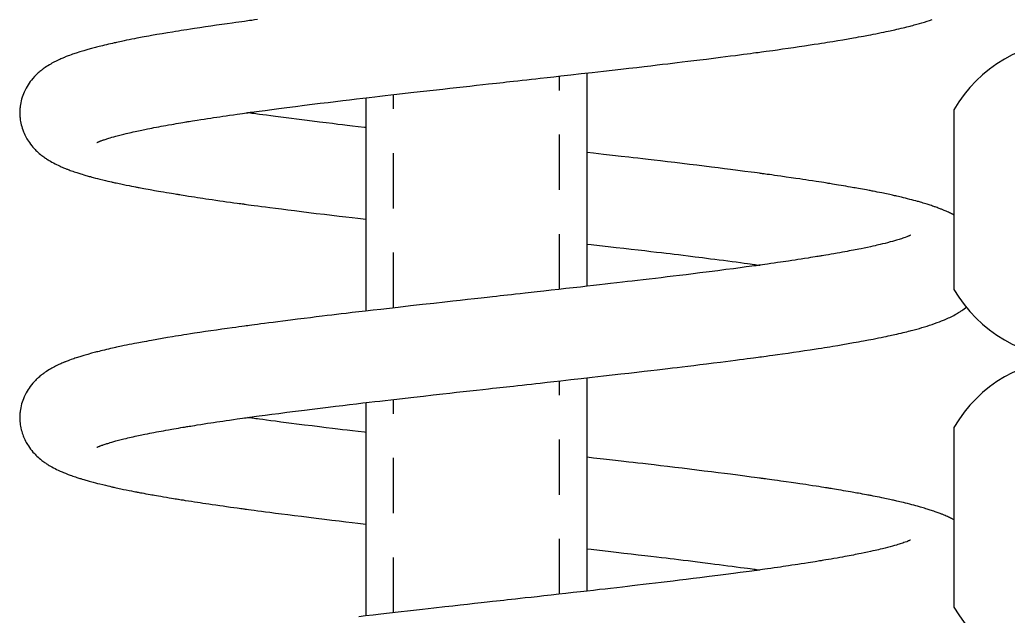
# Model space of a CAD drawing. Extents: x 126.2 to 199.4, y 112.1 to 154.8.
# Drawn here: x 146.92 to 149.155, y 117.648 to 118.997 of the extents above; entities that cross this region are included whole.
import ezdxf

# ---------------------------------------------------------------- set-up
doc = ezdxf.new("R2010")
doc.units = 0
doc.header["$LTSCALE"] = 0.5
doc.header["$MEASUREMENT"] = 0
doc.linetypes.add('HIDDEN', pattern=[0.375, 0.25, -0.125])
doc.layers.get('0').update_dxf_attribs({"linetype": 'CONTINUOUS'})

msp = doc.modelspace()

# ---------------------------------------------------------------- linework, layer by layer
at = {"linetype": 'HIDDEN'}
for p, q in [((148.14019, 118.38758), (148.14019, 118.87002)), ((147.76519, 118.34571), (147.76519, 118.82808)), ((148.14019, 117.69813), (148.14019, 118.18056)), ((147.76519, 117.65625), (147.76519, 118.13862))]:
    msp.add_line(p, q, dxfattribs=at)
for p, q in [((149.03185, 118.79392), (149.03185, 118.38767)), ((149.03185, 118.07517), (149.03185, 117.66892))]:
    msp.add_line(p, q)
at = {"linetype": 'Continuous', "flags": 128}
for points in [[(147.45787, 118.99785), (147.45111, 118.99695), (147.44515, 118.99616), (147.43995, 118.99547), (147.43553, 118.99488), (147.43186, 118.99438), (147.42801, 118.99387), (147.42246, 118.99312), (147.41581, 118.99221), (147.4084, 118.9912), (147.40046, 118.9901), (147.38934, 118.98855), (147.37736, 118.98686), (147.36486, 118.98507), (147.35239, 118.98325), (147.33998, 118.98142), (147.32763, 118.97957), (147.31536, 118.9777), (147.30632, 118.9763), (147.29827, 118.97504), (147.29118, 118.97392), (147.28502, 118.97294), (147.279, 118.97197), (147.27248, 118.97091), (147.26547, 118.96976), (147.25401, 118.96786), (147.24233, 118.96588), (147.23036, 118.96381), (147.21786, 118.96161), (147.2121, 118.96058), (147.20639, 118.95954), (147.20128, 118.95861), (147.19683, 118.95779), (147.19302, 118.95707), (147.18939, 118.95639), (147.18526, 118.9556), (147.17982, 118.95456), (147.17376, 118.95337), (147.16767, 118.95216), (147.16175, 118.95096), (147.15599, 118.94978), (147.15039, 118.94861), (147.14628, 118.94773), (147.14258, 118.94694), (147.13926, 118.94622), (147.13632, 118.94557), (147.13332, 118.94491), (147.12988, 118.94414), (147.12564, 118.94318), (147.12092, 118.94209), (147.11606, 118.94095), (147.11149, 118.93986), (147.10719, 118.93881), (147.10316, 118.93782), (147.09943, 118.93689), (147.0964, 118.93611), (147.09374, 118.93543), (147.09132, 118.9348), (147.08867, 118.93411), (147.08575, 118.93333), (147.08258, 118.93247), (147.0738, 118.93003), (147.06493, 118.92745), (147.05629, 118.92481), (147.04791, 118.92212), (147.04509, 118.92118), (147.04244, 118.92028), (147.03963, 118.91931), (147.03638, 118.91816), (147.03273, 118.91683), (147.02984, 118.91575), (147.0274, 118.91482), (147.02541, 118.91404), (147.02383, 118.91341), (147.02248, 118.91287), (147.02102, 118.91228), (147.01945, 118.91163), (147.01774, 118.91091), (147.01564, 118.91001), (147.01311, 118.90891), (147.01087, 118.9079), (147.00878, 118.90695), (147.00695, 118.90609), (147.00537, 118.90533), (147.00397, 118.90466), (147.00135, 118.90336), (146.99869, 118.902), (146.99587, 118.90051), (146.99296, 118.89891), (146.9902, 118.89735), (146.98721, 118.89559), (146.98397, 118.89359), (146.98071, 118.89149), (146.97777, 118.88951), (146.9752, 118.8877), (146.97306, 118.88614), (146.97202, 118.88536), (146.97098, 118.88457), (146.9696, 118.8835), (146.96787, 118.88213), (146.96583, 118.88045), (146.96376, 118.87868), (146.96199, 118.87712), (146.96037, 118.87564), (146.95903, 118.87438), (146.95753, 118.87294), (146.95572, 118.87113), (146.95363, 118.86897), (146.94978, 118.8647), (146.94662, 118.86089), (146.94398, 118.85747), (146.94145, 118.85395), (146.939, 118.85029), (146.93688, 118.84686), (146.93452, 118.84273), (146.93218, 118.83819), (146.93016, 118.83385), (146.92843, 118.82974), (146.92697, 118.82584), (146.92572, 118.82216), (146.92449, 118.81805), (146.92338, 118.81373), (146.92244, 118.80943), (146.92174, 118.80554), (146.92121, 118.80196), (146.9209, 118.79931), (146.92066, 118.79679), (146.92045, 118.79392), (146.9203, 118.79042), (146.92025, 118.78634), (146.92036, 118.78225), (146.92049, 118.77972), (146.92065, 118.7776), (146.92081, 118.77583), (146.92096, 118.77442), (146.92114, 118.77292), (146.92145, 118.77062), (146.92194, 118.76759), (146.92267, 118.76377), (146.92359, 118.75968), (146.92457, 118.756), (146.92579, 118.75193), (146.92693, 118.74858), (146.92788, 118.746), (146.92881, 118.74364), (146.93001, 118.74079), (146.93155, 118.73742), (146.93331, 118.73388), (146.93495, 118.73082), (146.93641, 118.72824), (146.93784, 118.72587), (146.93966, 118.72301), (146.94195, 118.71963), (146.94473, 118.71584), (146.94754, 118.71228), (146.95012, 118.70922), (146.95245, 118.70662), (146.95469, 118.70424), (146.95681, 118.70208), (146.95899, 118.69997), (146.96155, 118.69759), (146.96439, 118.69508), (146.96681, 118.69305), (146.96866, 118.69155), (146.97023, 118.69031), (146.97216, 118.68884), (146.97439, 118.68719), (146.97646, 118.68571), (146.97825, 118.68447), (146.97974, 118.68347), (146.98095, 118.68266), (146.98271, 118.68152), (146.98466, 118.68029), (146.98684, 118.67895), (146.98938, 118.67744), (146.99286, 118.67545), (146.99641, 118.67352), (146.99997, 118.67165), (147.00351, 118.66988), (147.00684, 118.66827), (147.00973, 118.66693), (147.01193, 118.66593), (147.014, 118.66501), (147.01634, 118.664), (147.01919, 118.66279), (147.02126, 118.66194), (147.02333, 118.6611), (147.02515, 118.66037), (147.0267, 118.65976), (147.02799, 118.65927), (147.02991, 118.65853), (147.03203, 118.65774), (147.03439, 118.65687), (147.0371, 118.65589), (147.04034, 118.65475), (147.04305, 118.65382), (147.04606, 118.6528), (147.049, 118.65183), (147.0516, 118.65099), (147.05385, 118.65027), (147.05588, 118.64963), (147.05811, 118.64893), (147.06155, 118.64788), (147.06544, 118.64671), (147.06933, 118.64556), (147.07279, 118.64457), (147.07523, 118.64388), (147.07743, 118.64326), (147.07995, 118.64256), (147.08289, 118.64175), (147.08629, 118.64084), (147.09123, 118.63953), (147.09627, 118.63823), (147.10134, 118.63694), (147.10785, 118.63534), (147.11374, 118.63391), (147.11899, 118.63267), (147.12362, 118.6316), (147.12765, 118.63068), (147.12939, 118.63028), (147.13099, 118.62992), (147.13288, 118.6295), (147.13527, 118.62897), (147.13819, 118.62833), (147.14163, 118.62758), (147.14524, 118.6268), (147.14885, 118.62603), (147.15498, 118.62474), (147.16109, 118.62348), (147.16719, 118.62225), (147.17303, 118.62108), (147.17804, 118.6201), (147.18217, 118.6193), (147.18418, 118.61891), (147.18589, 118.61859), (147.18782, 118.61822), (147.19029, 118.61775), (147.19332, 118.61718), (147.19691, 118.61651), (147.20108, 118.61574), (147.20531, 118.61496), (147.2104, 118.61404), (147.21483, 118.61324), (147.21858, 118.61257), (147.22171, 118.61202), (147.22519, 118.6114), (147.22937, 118.61067), (147.23395, 118.60987), (147.23919, 118.60897), (147.24508, 118.60796), (147.25165, 118.60685), (147.25831, 118.60573), (147.26339, 118.60489), (147.26784, 118.60416), (147.27165, 118.60353), (147.27482, 118.60302), (147.27733, 118.60261), (147.27921, 118.60231), (147.28175, 118.6019), (147.28511, 118.60136), (147.28931, 118.60069), (147.29435, 118.59989), (147.30143, 118.59877), (147.30866, 118.59765), (147.31557, 118.59658), (147.32214, 118.59558), (147.32838, 118.59463), (147.33427, 118.59374), (147.34086, 118.59276), (147.34761, 118.59176), (147.35508, 118.59067), (147.36327, 118.58947), (147.37221, 118.58819), (147.37976, 118.58711), (147.38779, 118.58598), (147.3963, 118.58479), (147.4044, 118.58366), (147.4114, 118.5827), (147.41596, 118.58208), (147.41987, 118.58154), (147.42313, 118.5811), (147.42574, 118.58075), (147.42768, 118.58049), (147.42943, 118.58025), (147.43298, 118.57977), (147.43753, 118.57917), (147.44307, 118.57842), (147.45015, 118.57748), (147.45828, 118.57641), (147.46693, 118.57527), (147.476, 118.57408), (147.48553, 118.57284), (147.49833, 118.57119), (147.51187, 118.56945), (147.52617, 118.56763), (147.54125, 118.56573), (147.5571, 118.56375), (147.57375, 118.56169), (147.59068, 118.55961), (147.60878, 118.55741), (147.62593, 118.55534), (147.64212, 118.55341), (147.65731, 118.55161), (147.67148, 118.54994), (147.68438, 118.54843), (147.69626, 118.54705), (147.70269, 118.54631)], [(147.09432, 118.71955), (147.09432, 118.71954), (147.09466, 118.71973), (147.09501, 118.7199), (147.0955, 118.72014), (147.09618, 118.72046), (147.0971, 118.72088), (147.09822, 118.72137), (147.09898, 118.72169), (147.09978, 118.72202), (147.10055, 118.72233), (147.10127, 118.72262), (147.10204, 118.72292), (147.10304, 118.7233), (147.10454, 118.72386), (147.10613, 118.72445), (147.10766, 118.72499), (147.10913, 118.72551), (147.11111, 118.72619), (147.11313, 118.72686), (147.1152, 118.72754), (147.11721, 118.72819), (147.11902, 118.72876), (147.12162, 118.72956), (147.12473, 118.7305), (147.12841, 118.73158), (147.13273, 118.73281), (147.13778, 118.7342), (147.14343, 118.73571), (147.14936, 118.73724), (147.15516, 118.73869), (147.16056, 118.74001), (147.16457, 118.74096), (147.1683, 118.74183), (147.17206, 118.7427), (147.17642, 118.74369), (147.18143, 118.7448), (147.19221, 118.74712), (147.20312, 118.74938), (147.20881, 118.75053), (147.214, 118.75156), (147.21871, 118.75248), (147.22368, 118.75344), (147.22918, 118.75448), (147.23488, 118.75555), (147.24009, 118.75651), (147.24515, 118.75744), (147.25045, 118.7584), (147.25661, 118.7595), (147.26368, 118.76075), (147.26857, 118.76161), (147.27384, 118.76252), (147.27942, 118.76348), (147.28457, 118.76435), (147.28904, 118.7651), (147.29282, 118.76574), (147.29589, 118.76625), (147.29824, 118.76664), (147.30037, 118.76699), (147.30315, 118.76745), (147.30662, 118.76801), (147.31078, 118.76869), (147.31566, 118.76948), (147.32107, 118.77034), (147.32952, 118.77168), (147.33749, 118.77293), (147.34495, 118.77408), (147.35187, 118.77514), (147.35855, 118.77616), (147.36594, 118.77727), (147.37232, 118.77822), (147.37921, 118.77924), (147.38662, 118.78032), (147.39457, 118.78147), (147.40305, 118.78269), (147.41191, 118.78394), (147.418, 118.7848), (147.42341, 118.78555), (147.42815, 118.78621), (147.43219, 118.78677), (147.43554, 118.78723), (147.43819, 118.78759), (147.44013, 118.78786), (147.44194, 118.78811), (147.4455, 118.78859), (147.44994, 118.78919), (147.45526, 118.78992), (147.46149, 118.79076), (147.47504, 118.79257), (147.48994, 118.79455), (147.50626, 118.79669), (147.52402, 118.79899), (147.54326, 118.80146), (147.56402, 118.80409), (147.58143, 118.80627), (147.59956, 118.80851), (147.61719, 118.81068), (147.63411, 118.81273), (147.6503, 118.81468), (147.66573, 118.81652), (147.68136, 118.81837), (147.69607, 118.82009), (147.70983, 118.82169), (147.72265, 118.82318), (147.73453, 118.82455), (147.74644, 118.82592), (147.75924, 118.8274), (147.77291, 118.82897), (147.79138, 118.83108), (147.81126, 118.83334), (147.83258, 118.83577), (147.85467, 118.83827), (147.87658, 118.84074), (147.89211, 118.84248), (147.90751, 118.84421), (147.9228, 118.84592), (147.93796, 118.84761), (147.95292, 118.84927), (147.96696, 118.85083), (147.97986, 118.85226), (147.98919, 118.85329), (147.99782, 118.85424), (148.00569, 118.8551), (148.0129, 118.8559), (148.02053, 118.85674), (148.02791, 118.85755), (148.03659, 118.85851), (148.04603, 118.85955), (148.05635, 118.86069), (148.06664, 118.86183), (148.07684, 118.86296), (148.08694, 118.86408), (148.09695, 118.86519), (148.11248, 118.86692), (148.12784, 118.86864), (148.1437, 118.87041), (148.16599, 118.87291), (148.18946, 118.87555), (148.21407, 118.87833), (148.23979, 118.88125), (148.25916, 118.88346), (148.27877, 118.8857), (148.29742, 118.88783), (148.31497, 118.88985), (148.33143, 118.89174), (148.34685, 118.89354), (148.36125, 118.89522), (148.37354, 118.89667), (148.38498, 118.89802), (148.39557, 118.89929), (148.40626, 118.90057), (148.41797, 118.90198), (148.43068, 118.90352), (148.44378, 118.90512), (148.45776, 118.90685), (148.4726, 118.90869), (148.48826, 118.91065), (148.50471, 118.91272), (148.5159, 118.91415), (148.52725, 118.9156), (148.5379, 118.91698), (148.54769, 118.91825), (148.55664, 118.91942), (148.56478, 118.92048), (148.5721, 118.92145), (148.57863, 118.92231), (148.58438, 118.92308), (148.58935, 118.92374), (148.59356, 118.92431), (148.59713, 118.92478), (148.602, 118.92544), (148.60797, 118.92625), (148.61497, 118.9272), (148.62257, 118.92825), (148.63326, 118.92973), (148.64482, 118.93135), (148.65717, 118.93311), (148.66965, 118.93491), (148.68208, 118.93674), (148.69445, 118.93858), (148.70675, 118.94044), (148.71626, 118.9419), (148.72491, 118.94324), (148.73258, 118.94444), (148.7393, 118.94551), (148.74523, 118.94646), (148.75144, 118.94746), (148.75815, 118.94855), (148.7695, 118.95043), (148.78109, 118.95238), (148.7929, 118.9544), (148.80518, 118.95655), (148.81086, 118.95756), (148.81663, 118.95859), (148.82229, 118.95962), (148.82731, 118.96054), (148.83167, 118.96134), (148.8354, 118.96204), (148.83909, 118.96274), (148.84402, 118.96368), (148.84962, 118.96476), (148.85574, 118.96596), (148.86179, 118.96717), (148.86767, 118.96836), (148.87339, 118.96955), (148.87861, 118.97064), (148.88337, 118.97166), (148.88757, 118.97256), (148.89122, 118.97336), (148.89479, 118.97415), (148.89857, 118.975), (148.90286, 118.97598), (148.90763, 118.97708), (148.91245, 118.97821), (148.91699, 118.97929), (148.92125, 118.98033), (148.92525, 118.98132), (148.92928, 118.98233), (148.93277, 118.98322), (148.93575, 118.98399), (148.93883, 118.9848), (148.94231, 118.98573), (148.94803, 118.98728), (148.95391, 118.98892), (148.95984, 118.99063), (148.96567, 118.99237), (148.97141, 118.99413), (148.97707, 118.99593), (148.98295, 118.99787)], [(147.70269, 118.75345), (147.69976, 118.75379), (147.68554, 118.75545), (147.67244, 118.757), (147.66043, 118.75842), (147.6495, 118.75973), (147.63965, 118.76091), (147.62691, 118.76245), (147.61296, 118.76415), (147.59781, 118.76601), (147.5815, 118.76803), (147.56409, 118.77021), (147.54561, 118.77255), (147.53425, 118.774), (147.52256, 118.77551), (147.51055, 118.77706), (147.49857, 118.77863), (147.48773, 118.78006), (147.47807, 118.78134), (147.46957, 118.78247), (147.4622, 118.78346), (147.45763, 118.78407), (147.45362, 118.78462), (147.45016, 118.78509), (147.44725, 118.78548), (147.44483, 118.78581), (147.4419, 118.78621), (147.43806, 118.78673), (147.43499, 118.78716)], [(149.03185, 118.55593), (149.03094, 118.55642), (149.02863, 118.55762), (149.02641, 118.55875), (149.0242, 118.55985), (149.02193, 118.56094), (149.01977, 118.56196), (149.01722, 118.56314), (149.01445, 118.56438), (149.01203, 118.56543), (149.01, 118.5663), (149.00831, 118.567), (149.00672, 118.56766), (149.0052, 118.56827), (149.00375, 118.56885), (149.00239, 118.56939), (149.00074, 118.57004), (148.99878, 118.57079), (148.99652, 118.57164), (148.99424, 118.57248), (148.99184, 118.57336), (148.98994, 118.57403), (148.98829, 118.57461), (148.98634, 118.57529), (148.98396, 118.5761), (148.98126, 118.577), (148.97869, 118.57785), (148.97601, 118.57872), (148.97365, 118.57948), (148.97138, 118.58019), (148.96878, 118.581), (148.96584, 118.58189), (148.96253, 118.58288), (148.95938, 118.58381), (148.95651, 118.58464), (148.95393, 118.58538), (148.95165, 118.58602), (148.94935, 118.58667), (148.94587, 118.58762), (148.9417, 118.58875), (148.93698, 118.59), (148.93218, 118.59124), (148.9271, 118.59253), (148.92225, 118.59373), (148.91772, 118.59484), (148.91363, 118.59582), (148.90987, 118.59671), (148.90643, 118.59751), (148.90329, 118.59824), (148.90047, 118.59888), (148.89797, 118.59944), (148.89545, 118.60001), (148.89314, 118.60052), (148.89031, 118.60115), (148.88695, 118.60188), (148.88334, 118.60266), (148.87973, 118.60343), (148.87612, 118.60419), (148.87251, 118.60495), (148.86891, 118.60569), (148.86379, 118.60674), (148.85869, 118.60776), (148.85396, 118.6087), (148.84983, 118.60951), (148.84702, 118.61005), (148.8446, 118.61052), (148.84258, 118.61091), (148.84055, 118.61129), (148.83779, 118.61182), (148.8343, 118.61247), (148.83008, 118.61326), (148.8252, 118.61416), (148.82056, 118.61501), (148.81638, 118.61576), (148.8127, 118.61643), (148.80903, 118.61708), (148.80593, 118.61763), (148.80237, 118.61826), (148.79811, 118.619), (148.79315, 118.61987), (148.78746, 118.62085), (148.78246, 118.6217), (148.77699, 118.62263), (148.77135, 118.62357), (148.76624, 118.62442), (148.76172, 118.62517), (148.75778, 118.62582), (148.75436, 118.62637), (148.75159, 118.62682), (148.74949, 118.62717), (148.7476, 118.62747), (148.74514, 118.62787), (148.74209, 118.62835), (148.73773, 118.62905), (148.73252, 118.62987), (148.72649, 118.63082), (148.7204, 118.63177), (148.7121, 118.63305), (148.70428, 118.63425), (148.69694, 118.63536), (148.69012, 118.63638), (148.6836, 118.63735), (148.67458, 118.63868), (148.66442, 118.64015), (148.65311, 118.64178), (148.64061, 118.64355), (148.63357, 118.64454), (148.62657, 118.64551), (148.62031, 118.64637), (148.61482, 118.64713), (148.6101, 118.64777), (148.60617, 118.64831), (148.60329, 118.6487), (148.60106, 118.649), (148.59936, 118.64922), (148.59738, 118.64949), (148.59501, 118.64981), (148.59224, 118.65018), (148.58706, 118.65087), (148.58087, 118.6517), (148.57366, 118.65265), (148.55937, 118.65454), (148.54387, 118.65656), (148.52711, 118.65872), (148.51343, 118.66048), (148.499, 118.66231), (148.48378, 118.66423), (148.46779, 118.66622), (148.45101, 118.6683), (148.43417, 118.67036), (148.418, 118.67233), (148.40076, 118.6744), (148.38441, 118.67635), (148.36898, 118.67818), (148.35451, 118.67988), (148.34099, 118.68146), (148.32868, 118.68288), (148.31732, 118.68419), (148.30692, 118.68539), (148.29739, 118.68648), (148.27972, 118.68851), (148.26049, 118.6907), (148.23969, 118.69307), (148.21731, 118.69561), (148.20269, 118.69726)], [(148.93371, 118.51005), (148.93371, 118.51005), (148.93349, 118.50993), (148.93316, 118.50976), (148.93275, 118.50956), (148.93216, 118.50928), (148.93135, 118.50891), (148.93031, 118.50845), (148.92908, 118.50792), (148.92722, 118.50716), (148.92528, 118.5064), (148.92221, 118.50526), (148.91914, 118.50417), (148.9163, 118.5032), (148.9134, 118.50224), (148.91053, 118.50131), (148.90802, 118.50053), (148.90523, 118.49967), (148.9019, 118.49868), (148.89798, 118.49754), (148.89337, 118.49625), (148.88801, 118.49478), (148.88221, 118.49326), (148.87626, 118.49174), (148.87061, 118.49034), (148.86537, 118.48908), (148.8615, 118.48817), (148.85786, 118.48732), (148.8538, 118.4864), (148.84911, 118.48535), (148.84379, 118.48418), (148.83659, 118.48263), (148.82933, 118.48111), (148.82207, 118.47963), (148.81736, 118.47869), (148.81303, 118.47783), (148.80902, 118.47705), (148.80476, 118.47623), (148.80012, 118.47535), (148.79521, 118.47442), (148.7904, 118.47353), (148.78527, 118.47259), (148.7802, 118.47166), (148.77446, 118.47063), (148.76782, 118.46945), (148.76027, 118.46812), (148.75441, 118.46711), (148.74816, 118.46603), (148.7425, 118.46507), (148.73768, 118.46426), (148.73452, 118.46373), (148.7319, 118.4633), (148.72984, 118.46296), (148.72809, 118.46267), (148.72545, 118.46224), (148.72212, 118.46169), (148.71808, 118.46103), (148.71334, 118.46027), (148.70797, 118.45941), (148.70266, 118.45856), (148.69444, 118.45727), (148.68672, 118.45607), (148.67952, 118.45496), (148.67284, 118.45394), (148.66584, 118.45288), (148.65803, 118.45171), (148.65231, 118.45087), (148.64621, 118.44997), (148.63972, 118.44902), (148.63285, 118.44803), (148.62557, 118.44698), (148.61793, 118.4459), (148.61082, 118.4449), (148.60457, 118.44403), (148.59921, 118.44328), (148.59476, 118.44267), (148.59122, 118.44218), (148.5886, 118.44182), (148.5866, 118.44155), (148.58421, 118.44122), (148.58016, 118.44067), (148.57523, 118.44), (148.5694, 118.43922), (148.56275, 118.43832), (148.54881, 118.43646), (148.53349, 118.43443), (148.51675, 118.43224), (148.49855, 118.42989), (148.47885, 118.42737), (148.45762, 118.42469), (148.44244, 118.4228), (148.42689, 118.42088), (148.41186, 118.41903), (148.39742, 118.41728), (148.38358, 118.41561), (148.37036, 118.41403), (148.35778, 118.41253), (148.34302, 118.41079), (148.32929, 118.40918), (148.31663, 118.40771), (148.30502, 118.40637), (148.2943, 118.40513), (148.28273, 118.40379), (148.26989, 118.40232), (148.25576, 118.4007), (148.24375, 118.39932), (148.23093, 118.39786), (148.2173, 118.3963), (148.20285, 118.39466), (148.18758, 118.39293), (148.17148, 118.39111), (148.15479, 118.38923), (148.13875, 118.38742), (148.12142, 118.38548), (148.10519, 118.38366), (148.09006, 118.38198), (148.07605, 118.38042), (148.06316, 118.37899), (148.0514, 118.37769), (148.04074, 118.37651), (148.03167, 118.37551), (148.02321, 118.37458), (148.01459, 118.37363), (148.00619, 118.37271), (147.99798, 118.3718), (147.98916, 118.37083), (147.977, 118.36949), (147.96348, 118.36799), (147.94862, 118.36634), (147.9326, 118.36456), (147.91602, 118.36272), (147.89892, 118.36081), (147.88132, 118.35884), (147.8563, 118.35603), (147.83037, 118.35311), (147.80358, 118.35008), (147.77597, 118.34694), (147.75583, 118.34464), (147.73679, 118.34246), (147.71888, 118.34041), (147.7021, 118.33848), (147.6864, 118.33666), (147.67177, 118.33495), (147.65819, 118.33335), (147.64668, 118.33199), (147.63604, 118.33073), (147.62607, 118.32953), (147.61532, 118.32824), (147.60351, 118.32681), (147.59064, 118.32524), (147.57735, 118.32361), (147.56315, 118.32186), (147.54805, 118.31998), (147.53209, 118.31797), (147.51531, 118.31584), (147.50392, 118.31439), (147.49303, 118.31298), (147.48299, 118.31168), (147.47379, 118.31049), (147.46542, 118.30939), (147.45787, 118.30839), (147.45111, 118.3075), (147.44515, 118.30671), (147.43995, 118.30601), (147.43553, 118.30542), (147.43186, 118.30493), (147.42801, 118.30441), (147.42246, 118.30366), (147.41581, 118.30276), (147.4084, 118.30175), (147.40046, 118.30065), (147.38934, 118.2991), (147.37736, 118.2974), (147.36486, 118.29561), (147.35239, 118.2938), (147.33998, 118.29196), (147.32763, 118.29011), (147.31536, 118.28824), (147.30632, 118.28684), (147.29827, 118.28559), (147.29118, 118.28447), (147.28502, 118.28348), (147.279, 118.28252), (147.27248, 118.28146), (147.26547, 118.28031), (147.25401, 118.2784), (147.24233, 118.27643), (147.23036, 118.27436), (147.21786, 118.27216), (147.2121, 118.27112), (147.20639, 118.27009), (147.20128, 118.26915), (147.19683, 118.26833), (147.19302, 118.26762), (147.18939, 118.26694), (147.18526, 118.26615), (147.17982, 118.2651), (147.17376, 118.26392), (147.16767, 118.26271), (147.16175, 118.26151), (147.15599, 118.26032), (147.15039, 118.25915), (147.14628, 118.25828), (147.14258, 118.25748), (147.13926, 118.25676), (147.13632, 118.25612), (147.13332, 118.25545), (147.12988, 118.25468), (147.12564, 118.25372), (147.12092, 118.25263), (147.11606, 118.25149), (147.11149, 118.2504), (147.10719, 118.24936), (147.10316, 118.24837), (147.09943, 118.24743), (147.0964, 118.24666), (147.09374, 118.24598), (147.09132, 118.24535), (147.08867, 118.24465), (147.08575, 118.24387), (147.08258, 118.24302), (147.0738, 118.24057), (147.06493, 118.238), (147.05629, 118.23536), (147.04791, 118.23267), (147.04509, 118.23173), (147.04244, 118.23083), (147.03963, 118.22986), (147.03638, 118.22871), (147.03273, 118.22738), (147.02984, 118.2263), (147.0274, 118.22536), (147.02541, 118.22458), (147.02383, 118.22396), (147.02248, 118.22342), (147.02102, 118.22282), (147.01945, 118.22217), (147.01774, 118.22145), (147.01564, 118.22056), (147.01311, 118.21945), (147.01087, 118.21845), (147.00878, 118.21749), (147.00695, 118.21664), (147.00537, 118.21588), (147.00397, 118.2152), (147.00135, 118.2139), (146.99869, 118.21254), (146.99587, 118.21105), (146.99296, 118.20946), (146.9902, 118.20789), (146.98721, 118.20613), (146.98397, 118.20413), (146.98071, 118.20204), (146.97777, 118.20006), (146.9752, 118.19824), (146.97306, 118.19669), (146.97202, 118.19591), (146.97098, 118.19512), (146.9696, 118.19405), (146.96787, 118.19267), (146.96583, 118.19099), (146.96376, 118.18923), (146.96199, 118.18767), (146.96037, 118.18618), (146.95903, 118.18493), (146.95753, 118.18348), (146.95572, 118.18168), (146.95363, 118.17951), (146.94978, 118.17524), (146.94662, 118.17144), (146.94398, 118.16802), (146.94145, 118.1645), (146.939, 118.16083), (146.93688, 118.1574), (146.93452, 118.15327), (146.93218, 118.14874), (146.93016, 118.1444), (146.92843, 118.14028), (146.92697, 118.13639), (146.92572, 118.13271), (146.92449, 118.12859), (146.92338, 118.12427), (146.92244, 118.11998), (146.92174, 118.11609), (146.92121, 118.1125), (146.9209, 118.10985), (146.92066, 118.10733), (146.92045, 118.10447), (146.9203, 118.10096), (146.92025, 118.09689), (146.92036, 118.09279), (146.92049, 118.09027), (146.92065, 118.08815), (146.92081, 118.08638), (146.92096, 118.08497), (146.92114, 118.08347), (146.92145, 118.08116), (146.92194, 118.07813), (146.92267, 118.07431), (146.92359, 118.07023), (146.92457, 118.06655), (146.92579, 118.06248), (146.92693, 118.05913), (146.92788, 118.05655), (146.92881, 118.05419), (146.93001, 118.05133), (146.93155, 118.04796), (146.93331, 118.04443), (146.93495, 118.04136), (146.93641, 118.03879), (146.93784, 118.03642), (146.93966, 118.03356), (146.94195, 118.03018), (146.94473, 118.02639), (146.94754, 118.02283), (146.95012, 118.01976), (146.95245, 118.01717), (146.95469, 118.01478), (146.95681, 118.01263), (146.95899, 118.01051), (146.96155, 118.00814), (146.96439, 118.00563), (146.96681, 118.00359), (146.96866, 118.00209), (146.97023, 118.00086), (146.97216, 117.99939), (146.97439, 117.99774), (146.97646, 117.99626), (146.97825, 117.99502), (146.97974, 117.99401), (146.98095, 117.99321), (146.98271, 117.99207), (146.98466, 117.99083), (146.98684, 117.9895), (146.98938, 117.98798), (146.99286, 117.986), (146.99641, 117.98406), (146.99997, 117.9822), (147.00351, 117.98042), (147.00684, 117.97882), (147.00973, 117.97747), (147.01193, 117.97648), (147.014, 117.97555), (147.01634, 117.97454), (147.01919, 117.97334), (147.02126, 117.97248), (147.02333, 117.97164), (147.02515, 117.97092), (147.0267, 117.97031), (147.02799, 117.96981), (147.02991, 117.96908), (147.03203, 117.96828), (147.03439, 117.96742), (147.0371, 117.96644), (147.04034, 117.9653), (147.04305, 117.96437), (147.04606, 117.96335), (147.049, 117.96238), (147.0516, 117.96153), (147.05385, 117.96081), (147.05588, 117.96017), (147.05811, 117.95947), (147.06155, 117.95842), (147.06544, 117.95725), (147.06933, 117.95611), (147.07279, 117.95511), (147.07523, 117.95442), (147.07743, 117.9538), (147.07995, 117.95311), (147.08289, 117.9523), (147.08629, 117.95138), (147.09123, 117.95008), (147.09627, 117.94877), (147.10134, 117.94749), (147.10785, 117.94588), (147.11374, 117.94446), (147.11899, 117.94322), (147.12362, 117.94214), (147.12765, 117.94122), (147.12939, 117.94083), (147.13099, 117.94047), (147.13288, 117.94005), (147.13527, 117.93951), (147.13819, 117.93887), (147.14163, 117.93812), (147.14524, 117.93734), (147.14885, 117.93657), (147.15498, 117.93529), (147.16109, 117.93403), (147.16719, 117.93279), (147.17303, 117.93163), (147.17804, 117.93065), (147.18217, 117.92984), (147.18418, 117.92946), (147.18589, 117.92913), (147.18782, 117.92876), (147.19029, 117.92829), (147.19332, 117.92772), (147.19691, 117.92705), (147.20108, 117.92628), (147.20531, 117.92551), (147.2104, 117.92459), (147.21483, 117.92379), (147.21858, 117.92312), (147.22171, 117.92256), (147.22519, 117.92195), (147.22937, 117.92122), (147.23395, 117.92042), (147.23919, 117.91951), (147.24508, 117.91851), (147.25165, 117.91739), (147.25831, 117.91628), (147.26339, 117.91544), (147.26784, 117.9147), (147.27165, 117.91408), (147.27482, 117.91356), (147.27733, 117.91316), (147.27921, 117.91285), (147.28175, 117.91244), (147.28511, 117.9119), (147.28931, 117.91123), (147.29435, 117.91043), (147.30143, 117.90932), (147.30866, 117.90819), (147.31557, 117.90713), (147.32214, 117.90612), (147.32838, 117.90518), (147.33427, 117.90429), (147.34086, 117.90331), (147.34761, 117.90231), (147.35508, 117.90121), (147.36327, 117.90002), (147.37221, 117.89873), (147.37976, 117.89766), (147.38779, 117.89652), (147.3963, 117.89533), (147.4044, 117.89421), (147.4114, 117.89324), (147.41596, 117.89262), (147.41987, 117.89209), (147.42313, 117.89165), (147.42574, 117.89129), (147.42768, 117.89103), (147.42943, 117.8908), (147.43298, 117.89032), (147.43753, 117.88971), (147.44307, 117.88897), (147.45015, 117.88803), (147.45828, 117.88695), (147.46693, 117.88582), (147.476, 117.88463), (147.48553, 117.88339), (147.49833, 117.88173), (147.51187, 117.88), (147.52617, 117.87818), (147.54125, 117.87628), (147.5571, 117.87429), (147.57375, 117.87223), (147.59068, 117.87015), (147.60878, 117.86795), (147.62593, 117.86588), (147.64212, 117.86395), (147.65731, 117.86215), (147.67148, 117.86048), (147.68438, 117.85898), (147.69626, 117.8576), (147.70269, 117.85686)], [(148.20269, 118.49021), (148.21232, 118.48912), (148.23105, 118.48699), (148.25011, 118.48481), (148.26857, 118.48269), (148.28594, 118.48069), (148.30225, 118.47881), (148.31819, 118.47696), (148.333, 118.47524), (148.3467, 118.47363), (148.35932, 118.47214), (148.37085, 118.47077), (148.38131, 118.46952), (148.39035, 118.46843), (148.39948, 118.46733), (148.40934, 118.46613), (148.41993, 118.46483), (148.43122, 118.46344), (148.44705, 118.46148), (148.46402, 118.45936), (148.48209, 118.45707), (148.49151, 118.45587), (148.50118, 118.45463), (148.5111, 118.45334), (148.52124, 118.45202), (148.5311, 118.45073), (148.54011, 118.44955), (148.54966, 118.44828), (148.55809, 118.44716), (148.56541, 118.44618), (148.57165, 118.44534), (148.57611, 118.44473), (148.57981, 118.44423), (148.58276, 118.44383), (148.58611, 118.44337), (148.59071, 118.44274), (148.59301, 118.44243)], [(147.09432, 118.03009), (147.09432, 118.03009), (147.09466, 118.03027), (147.09501, 118.03045), (147.0955, 118.03069), (147.09618, 118.03101), (147.0971, 118.03142), (147.09822, 118.03191), (147.09898, 118.03223), (147.09978, 118.03256), (147.10055, 118.03288), (147.10127, 118.03316), (147.10204, 118.03346), (147.10304, 118.03385), (147.10454, 118.03441), (147.10613, 118.03499), (147.10766, 118.03554), (147.10913, 118.03605), (147.11111, 118.03673), (147.11313, 118.03741), (147.1152, 118.03809), (147.11721, 118.03873), (147.11902, 118.0393), (147.12162, 118.04011), (147.12473, 118.04104), (147.12841, 118.04212), (147.13273, 118.04335), (147.13778, 118.04475), (147.14343, 118.04625), (147.14936, 118.04779), (147.15516, 118.04924), (147.16056, 118.05055), (147.16457, 118.05151), (147.1683, 118.05238), (147.17206, 118.05324), (147.17642, 118.05423), (147.18143, 118.05534), (147.19221, 118.05767), (147.20312, 118.05993), (147.20881, 118.06108), (147.214, 118.06211), (147.21871, 118.06303), (147.22368, 118.06398), (147.22918, 118.06503), (147.23488, 118.06609), (147.24009, 118.06706), (147.24515, 118.06798), (147.25045, 118.06894), (147.25661, 118.07005), (147.26368, 118.0713), (147.26857, 118.07215), (147.27384, 118.07306), (147.27942, 118.07402), (147.28457, 118.0749), (147.28904, 118.07565), (147.29282, 118.07628), (147.29589, 118.07679), (147.29824, 118.07718), (147.30037, 118.07753), (147.30315, 118.07799), (147.30662, 118.07856), (147.31078, 118.07923), (147.31566, 118.08002), (147.32107, 118.08089), (147.32952, 118.08223), (147.33749, 118.08347), (147.34495, 118.08463), (147.35187, 118.08569), (147.35855, 118.0867), (147.36594, 118.08781), (147.37232, 118.08876), (147.37921, 118.08978), (147.38662, 118.09087), (147.39457, 118.09202), (147.40305, 118.09323), (147.41191, 118.09449), (147.418, 118.09534), (147.42341, 118.0961), (147.42815, 118.09676), (147.43219, 118.09732), (147.43554, 118.09778), (147.43819, 118.09814), (147.44013, 118.0984), (147.44194, 118.09865), (147.4455, 118.09914), (147.44994, 118.09974), (147.45526, 118.10046), (147.46149, 118.1013), (147.47504, 118.10311), (147.48994, 118.10509), (147.50626, 118.10723), (147.52402, 118.10954), (147.54326, 118.112), (147.56402, 118.11463), (147.58143, 118.11681), (147.59956, 118.11906), (147.61719, 118.12122), (147.63411, 118.12328), (147.6503, 118.12522), (147.66573, 118.12706), (147.68136, 118.12891), (147.69607, 118.13064), (147.70983, 118.13224), (147.72265, 118.13372), (147.73453, 118.13509), (147.74644, 118.13647), (147.75924, 118.13794), (147.77291, 118.13951), (147.79138, 118.14162), (147.81126, 118.14389), (147.83258, 118.14631), (147.85467, 118.14881), (147.87658, 118.15128), (147.89211, 118.15303), (147.90751, 118.15475), (147.9228, 118.15646), (147.93796, 118.15815), (147.95292, 118.15982), (147.96696, 118.16137), (147.97986, 118.1628), (147.98919, 118.16383), (147.99782, 118.16478), (148.00569, 118.16565), (148.0129, 118.16644), (148.02053, 118.16728), (148.02791, 118.16809), (148.03659, 118.16905), (148.04603, 118.17009), (148.05635, 118.17123), (148.06664, 118.17237), (148.07684, 118.1735), (148.08694, 118.17462), (148.09695, 118.17574), (148.11248, 118.17747), (148.12784, 118.17918), (148.1437, 118.18095), (148.16599, 118.18346), (148.18946, 118.1861), (148.21407, 118.18888), (148.23979, 118.1918), (148.25916, 118.194), (148.27877, 118.19624), (148.29742, 118.19838), (148.31497, 118.20039), (148.33143, 118.20229), (148.34685, 118.20408), (148.36125, 118.20577), (148.37354, 118.20721), (148.38498, 118.20857), (148.39557, 118.20983), (148.40626, 118.21111), (148.41797, 118.21253), (148.43068, 118.21407), (148.44378, 118.21567), (148.45776, 118.21739), (148.4726, 118.21923), (148.48826, 118.22119), (148.50471, 118.22327), (148.5159, 118.22469), (148.52725, 118.22615), (148.5379, 118.22752), (148.54769, 118.22879), (148.55664, 118.22996), (148.56478, 118.23103), (148.5721, 118.23199), (148.57863, 118.23286), (148.58438, 118.23362), (148.58935, 118.23429), (148.59356, 118.23485), (148.59713, 118.23533), (148.602, 118.23599), (148.60797, 118.23679), (148.61497, 118.23775), (148.62257, 118.23879), (148.63326, 118.24027), (148.64482, 118.2419), (148.65717, 118.24366), (148.66965, 118.24546), (148.68208, 118.24728), (148.69445, 118.24913), (148.70675, 118.25099), (148.71626, 118.25244), (148.72491, 118.25379), (148.73258, 118.25499), (148.7393, 118.25606), (148.74523, 118.257), (148.75144, 118.25801), (148.75815, 118.2591), (148.7695, 118.26097), (148.78109, 118.26292), (148.7929, 118.26494), (148.80518, 118.26709), (148.81086, 118.2681), (148.81663, 118.26914), (148.82229, 118.27016), (148.82731, 118.27108), (148.83167, 118.27189), (148.8354, 118.27259), (148.83909, 118.27328), (148.84402, 118.27422), (148.84962, 118.27531), (148.85574, 118.27651), (148.86179, 118.27772), (148.86767, 118.27891), (148.87339, 118.28009), (148.87861, 118.28119), (148.88337, 118.2822), (148.88757, 118.28311), (148.89122, 118.28391), (148.89479, 118.2847), (148.89857, 118.28555), (148.90286, 118.28652), (148.90763, 118.28762), (148.91245, 118.28875), (148.91699, 118.28984), (148.92125, 118.29088), (148.92525, 118.29186), (148.92928, 118.29288), (148.93277, 118.29377), (148.93575, 118.29454), (148.93883, 118.29535), (148.94231, 118.29627), (148.94803, 118.29783), (148.95391, 118.29947), (148.95984, 118.30118), (148.96567, 118.30291), (148.97141, 118.30468), (148.97707, 118.30647), (148.98295, 118.30841), (148.98848, 118.31031), (148.99439, 118.31243), (148.99919, 118.31423), (149.00434, 118.31624), (149.01077, 118.31889), (149.01543, 118.32092), (149.01995, 118.32298), (149.02263, 118.32425), (149.02561, 118.3257), (149.02866, 118.32725), (149.03171, 118.32885), (149.03476, 118.33051), (149.03777, 118.33222), (149.04049, 118.33382), (149.04233, 118.33494), (149.04399, 118.33596), (149.04551, 118.33694), (149.04692, 118.33785), (149.04826, 118.33874), (149.04991, 118.33985), (149.05193, 118.34126), (149.0554, 118.34378), (149.05842, 118.34609), (149.05972, 118.34713)], [(147.70269, 118.06399), (147.69976, 118.06433), (147.68554, 118.066), (147.67244, 118.06754), (147.66043, 118.06897), (147.6495, 118.07027), (147.63965, 118.07146), (147.62691, 118.073), (147.61296, 118.0747), (147.59781, 118.07656), (147.5815, 118.07858), (147.56409, 118.08076), (147.54561, 118.0831), (147.53425, 118.08455), (147.52256, 118.08605), (147.51055, 118.08761), (147.49857, 118.08917), (147.48773, 118.0906), (147.47807, 118.09188), (147.46957, 118.09302), (147.4622, 118.094), (147.45763, 118.09462), (147.45362, 118.09516), (147.45016, 118.09563), (147.44725, 118.09603), (147.44483, 118.09636), (147.4419, 118.09676), (147.43806, 118.09728), (147.43499, 118.0977)], [(149.03185, 117.86647), (149.03094, 117.86696), (149.02863, 117.86817), (149.02641, 117.8693), (149.0242, 117.87039), (149.02193, 117.87149), (149.01977, 117.87251), (149.01722, 117.87368), (149.01445, 117.87492), (149.01203, 117.87597), (149.01, 117.87684), (149.00831, 117.87755), (149.00672, 117.8782), (149.0052, 117.87882), (149.00375, 117.8794), (149.00239, 117.87994), (149.00074, 117.88058), (148.99878, 117.88133), (148.99652, 117.88219), (148.99424, 117.88303), (148.99184, 117.8839), (148.98994, 117.88458), (148.98829, 117.88516), (148.98634, 117.88583), (148.98396, 117.88665), (148.98126, 117.88755), (148.97869, 117.8884), (148.97601, 117.88927), (148.97365, 117.89002), (148.97138, 117.89074), (148.96878, 117.89154), (148.96584, 117.89244), (148.96253, 117.89343), (148.95938, 117.89436), (148.95651, 117.89519), (148.95393, 117.89593), (148.95165, 117.89657), (148.94935, 117.89721), (148.94587, 117.89817), (148.9417, 117.89929), (148.93698, 117.90054), (148.93218, 117.90179), (148.9271, 117.90307), (148.92225, 117.90428), (148.91772, 117.90538), (148.91363, 117.90637), (148.90987, 117.90725), (148.90643, 117.90806), (148.90329, 117.90878), (148.90047, 117.90942), (148.89797, 117.90999), (148.89545, 117.91055), (148.89314, 117.91107), (148.89031, 117.91169), (148.88695, 117.91243), (148.88334, 117.91321), (148.87973, 117.91398), (148.87612, 117.91474), (148.87251, 117.91549), (148.86891, 117.91624), (148.86379, 117.91728), (148.85869, 117.91831), (148.85396, 117.91925), (148.84983, 117.92005), (148.84702, 117.9206), (148.8446, 117.92107), (148.84258, 117.92145), (148.84055, 117.92184), (148.83779, 117.92236), (148.8343, 117.92302), (148.83008, 117.92381), (148.8252, 117.92471), (148.82056, 117.92555), (148.81638, 117.92631), (148.8127, 117.92697), (148.80903, 117.92763), (148.80593, 117.92818), (148.80237, 117.9288), (148.79811, 117.92955), (148.79315, 117.93041), (148.78746, 117.93139), (148.78246, 117.93225), (148.77699, 117.93317), (148.77135, 117.93412), (148.76624, 117.93497), (148.76172, 117.93572), (148.75778, 117.93636), (148.75436, 117.93692), (148.75159, 117.93737), (148.74949, 117.93771), (148.7476, 117.93802), (148.74514, 117.93841), (148.74209, 117.9389), (148.73773, 117.93959), (148.73252, 117.94042), (148.72649, 117.94137), (148.7204, 117.94232), (148.7121, 117.9436), (148.70428, 117.94479), (148.69694, 117.9459), (148.69012, 117.94692), (148.6836, 117.94789), (148.67458, 117.94922), (148.66442, 117.9507), (148.65311, 117.95232), (148.64061, 117.9541), (148.63357, 117.95508), (148.62657, 117.95606), (148.62031, 117.95692), (148.61482, 117.95767), (148.6101, 117.95832), (148.60617, 117.95885), (148.60329, 117.95924), (148.60106, 117.95954), (148.59936, 117.95977), (148.59738, 117.96004), (148.59501, 117.96035), (148.59224, 117.96073), (148.58706, 117.96142), (148.58087, 117.96224), (148.57366, 117.9632), (148.55937, 117.96508), (148.54387, 117.96711), (148.52711, 117.96927), (148.51343, 117.97102), (148.499, 117.97286), (148.48378, 117.97477), (148.46779, 117.97677), (148.45101, 117.97884), (148.43417, 117.98091), (148.418, 117.98287), (148.40076, 117.98495), (148.38441, 117.9869), (148.36898, 117.98872), (148.35451, 117.99043), (148.34099, 117.992), (148.32868, 117.99343), (148.31732, 117.99474), (148.30692, 117.99593), (148.29739, 117.99703), (148.27972, 117.99905), (148.26049, 118.00125), (148.23969, 118.00362), (148.21731, 118.00615), (148.20269, 118.00781)], [(148.93371, 117.82059), (148.93371, 117.82059), (148.93349, 117.82048), (148.93316, 117.82031), (148.93275, 117.82011), (148.93216, 117.81983), (148.93135, 117.81945), (148.93031, 117.81899), (148.92908, 117.81847), (148.92722, 117.8177), (148.92528, 117.81694), (148.92221, 117.8158), (148.91914, 117.81471), (148.9163, 117.81374), (148.9134, 117.81278), (148.91053, 117.81186), (148.90802, 117.81107), (148.90523, 117.81022), (148.9019, 117.80922), (148.89798, 117.80809), (148.89337, 117.80679), (148.88801, 117.80533), (148.88221, 117.8038), (148.87626, 117.80229), (148.87061, 117.80089), (148.86537, 117.79963), (148.8615, 117.79871), (148.85786, 117.79787), (148.8538, 117.79694), (148.84911, 117.79589), (148.84379, 117.79472), (148.83659, 117.79317), (148.82933, 117.79166), (148.82207, 117.79017), (148.81736, 117.78923), (148.81303, 117.78838), (148.80902, 117.78759), (148.80476, 117.78678), (148.80012, 117.78589), (148.79521, 117.78497), (148.7904, 117.78408), (148.78527, 117.78313), (148.7802, 117.78221), (148.77446, 117.78117), (148.76782, 117.77999), (148.76027, 117.77867), (148.75441, 117.77765), (148.74816, 117.77658), (148.7425, 117.77562), (148.73768, 117.77481), (148.73452, 117.77428), (148.7319, 117.77385), (148.72984, 117.7735), (148.72809, 117.77322), (148.72545, 117.77278), (148.72212, 117.77224), (148.71808, 117.77158), (148.71334, 117.77081), (148.70797, 117.76995), (148.70266, 117.76911), (148.69444, 117.76781), (148.68672, 117.76661), (148.67952, 117.7655), (148.67284, 117.76448), (148.66584, 117.76343), (148.65803, 117.76226), (148.65231, 117.76141), (148.64621, 117.76051), (148.63972, 117.75957), (148.63285, 117.75857), (148.62557, 117.75753), (148.61793, 117.75644), (148.61082, 117.75544), (148.60457, 117.75457), (148.59921, 117.75383), (148.59476, 117.75321), (148.59122, 117.75273), (148.5886, 117.75237), (148.5866, 117.7521), (148.58421, 117.75177), (148.58016, 117.75122), (148.57523, 117.75055), (148.5694, 117.74976), (148.56275, 117.74887), (148.54881, 117.74701), (148.53349, 117.74498), (148.51675, 117.74279), (148.49855, 117.74044), (148.47885, 117.73792), (148.45762, 117.73524), (148.44244, 117.73335), (148.42689, 117.73142), (148.41186, 117.72958), (148.39742, 117.72782), (148.38358, 117.72615), (148.37036, 117.72457), (148.35778, 117.72308), (148.34302, 117.72134), (148.32929, 117.71973), (148.31663, 117.71826), (148.30502, 117.71691), (148.2943, 117.71567), (148.28273, 117.71434), (148.26989, 117.71286), (148.25576, 117.71124), (148.24375, 117.70987), (148.23093, 117.7084), (148.2173, 117.70685), (148.20285, 117.7052), (148.18758, 117.70347), (148.17148, 117.70165), (148.15479, 117.69977), (148.13875, 117.69797), (148.12142, 117.69602), (148.10519, 117.69421), (148.09006, 117.69252), (148.07605, 117.69097), (148.06316, 117.68954), (148.0514, 117.68823), (148.04074, 117.68705), (148.03167, 117.68605), (148.02321, 117.68512), (148.01459, 117.68417), (148.00619, 117.68325), (147.99798, 117.68235), (147.98916, 117.68137), (147.977, 117.68003), (147.96348, 117.67854), (147.94862, 117.67689), (147.9326, 117.67511), (147.91602, 117.67326), (147.89892, 117.67135), (147.88132, 117.66938), (147.8563, 117.66658), (147.83037, 117.66365), (147.80358, 117.66062), (147.77597, 117.65748), (147.75583, 117.65519), (147.73679, 117.65301), (147.71888, 117.65095), (147.7021, 117.64902), (147.6864, 117.6472)], [(148.20269, 117.80076), (148.21232, 117.79967), (148.23105, 117.79753), (148.25011, 117.79535), (148.26857, 117.79324), (148.28594, 117.79124), (148.30225, 117.78935), (148.31819, 117.78751), (148.333, 117.78578), (148.3467, 117.78418), (148.35932, 117.78269), (148.37085, 117.78132), (148.38131, 117.78006), (148.39035, 117.77898), (148.39948, 117.77787), (148.40934, 117.77667), (148.41993, 117.77538), (148.43122, 117.77399), (148.44705, 117.77203), (148.46402, 117.7699), (148.48209, 117.76762), (148.49151, 117.76641), (148.50118, 117.76517), (148.5111, 117.76389), (148.52124, 117.76257), (148.5311, 117.76128), (148.54011, 117.76009), (148.54966, 117.75883), (148.55809, 117.7577), (148.56541, 117.75672), (148.57165, 117.75588), (148.57611, 117.75528), (148.57981, 117.75478), (148.58276, 117.75437), (148.58611, 117.75392), (148.59071, 117.75329), (148.59301, 117.75297)]]:
    msp.add_lwpolyline(points, dxfattribs=at)
for points in [[(148.20269, 118.39464), (148.20269, 118.87705)], [(147.70269, 118.82086), (147.70269, 118.33854)], [(148.20269, 117.70519), (148.20269, 118.18759)], [(147.70269, 118.13141), (147.70269, 117.64909)]]:
    msp.add_lwpolyline(points)
for centre, start, end in [((149.30248, 118.63767), 30, 150), ((149.30248, 118.54392), 210, 330), ((149.30248, 117.91892), 30, 150), ((149.30248, 117.82517), 210, 330)]:
    msp.add_arc(centre, 0.3125, start, end)

doc.saveas('drawing.dxf')
